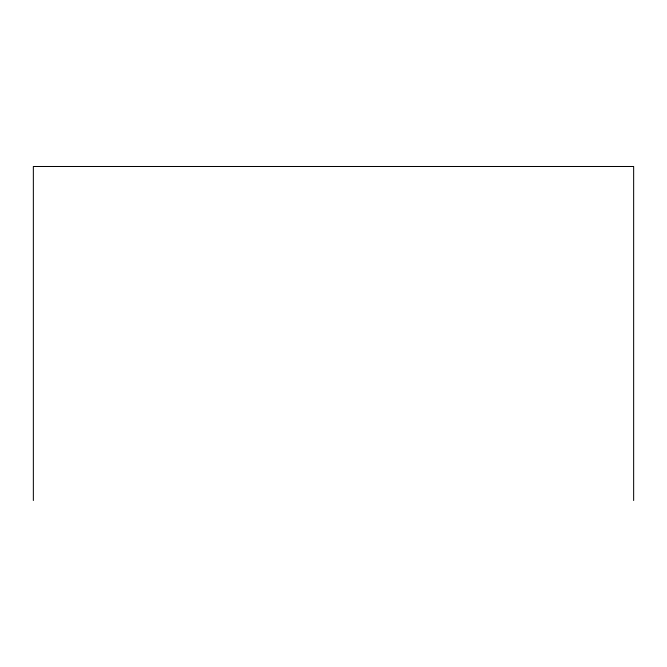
<?xml version="1.0" encoding="UTF-8"?>
<svg xmlns="http://www.w3.org/2000/svg" width="667" height="667" viewBox="0 0 667 667"><rect width="100%" height="100%" fill="white"/><g stroke="black" fill="none" stroke-linecap="round" stroke-linejoin="round"><path stroke-width="1" d="M633.65 500.508L633.65 166.492L33.35 166.492L33.35 500.508"/></g></svg>
